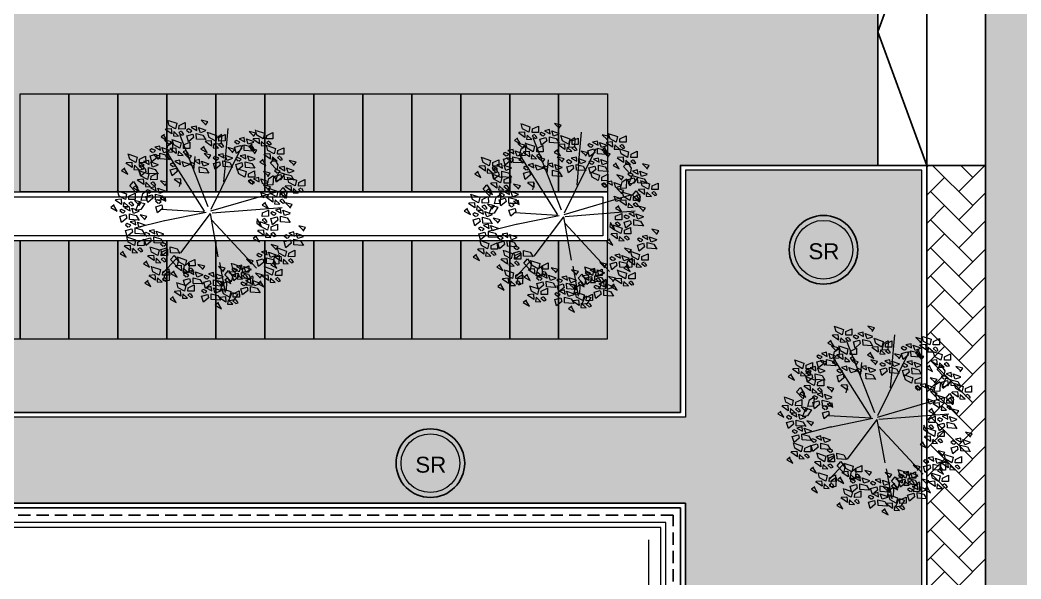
# Model space of a CAD drawing. Header units: inches. Extents: x 139 to 559, y -1 to 295.
# Drawn here: x 368.5 to 388.94, y 149.27 to 160.68 of the extents above; entities that cross this region are included whole.
import ezdxf
from ezdxf.enums import TextEntityAlignment as Align

# ---------------------------------------------------------------- set-up
doc = ezdxf.new("R2010")
doc.units = ezdxf.units.IN
doc.header["$MEASUREMENT"] = 0
doc.linetypes.add('$0$HIDDEN', pattern=[0.375, 0.25, -0.125])
for name, color, linetype, lineweight in [('ars', 11, 'Continuous', 0), ('ARSIR', 31, 'Continuous', 5), ('ARSIR BETON', 8, 'Continuous', 5), ('DINDING2', 146, 'Continuous', 5), ('lan', 7, 'Continuous', 15), ('POHON', 98, 'Continuous', 5), ('RUMPUT', 93, 'Continuous', 0), ('SANITAIR', 15, 'Continuous', 9)]:
    doc.layers.add(name, color=color, linetype=linetype, lineweight=lineweight)
doc.layers.add('as', color=1, linetype='Continuous', plot=False)
doc.layers.add('LANTAI', color=57, linetype='Continuous')
doc.styles.get("Standard").update_dxf_attribs({"font": 'arial.ttf'})
pattern_1 = [(45, (37.0798, 226.14725), (6e-17, 0.5747364), [1.2192, -0.4064]), (135, (37.36716, 226.4346), (6e-17, 0.5747364), [1.2192, -0.4064])]
pattern_2 = [(86.66969, (37.0798, 226.14725), (-0.5066041, 0.569206), [0.142875, -0.934755]), (41.66969, (37.0798, 226.14725), (-0.5066045, 0.5692064), [0.142875, -0.619125]), (131.66969, (37.0798, 226.14725), (-0.5692064, -0.5066045), [0.142875, -0.619125])]

# ---------------------------------------------------------------- blocks, each defined once
blk = doc.blocks.new('NOT. SR')
for radius in [0.7, 0.6]:
    blk.add_circle((0, 0), radius)
blk.add_text('SR', height=0.3251).set_placement((0.008, -0.193), align=Align.CENTER)
blk = doc.blocks.new('rrety')
for p, q in [((497.8335, 232.64), (497.8515, 232.6484)), ((497.8506, 232.6457), (497.8452, 232.6146)), ((497.8248, 232.6161), (497.8335, 232.64)), ((497.8452, 232.6146), (497.8248, 232.6161)), ((497.8677, 232.6134), (497.8875, 232.619)), ((497.8733, 232.5824), (497.8677, 232.6134)), ((497.8875, 232.619), (497.8874, 232.5936)), ((498.0767, 232.6219), (498.0965, 232.6275)), ((498.0822, 232.5908), (498.0767, 232.6219)), ((498.0965, 232.6275), (498.0964, 232.6021)), ((497.7802, 232.574), (497.8, 232.5795)), ((497.7857, 232.5429), (497.7802, 232.574)), ((497.8, 232.5795), (497.7999, 232.5541)), ((497.8574, 232.5587), (497.8572, 232.5786)), ((497.8592, 232.5767), (497.8853, 232.5589)), ((497.8874, 232.5936), (497.8733, 232.5795)), ((498.0146, 232.5768), (498.0343, 232.5823)), ((498.0201, 232.5457), (498.0146, 232.5768)), ((498.0343, 232.5823), (498.0342, 232.5569)), ((498.0964, 232.6021), (498.0822, 232.588)), ((497.7999, 232.5541), (497.7857, 232.54)), ((497.8755, 232.5409), (497.8574, 232.5587)), ((497.8853, 232.5589), (497.8755, 232.5409)), ((498.0342, 232.5569), (498.0201, 232.5429)), ((498.0607, 232.5474), (498.0605, 232.5674)), ((498.0788, 232.5296), (498.0607, 232.5474)), ((498.0625, 232.5654), (498.0886, 232.5477)), ((498.0886, 232.5477), (498.0788, 232.5296)), ((497.704, 232.4781), (497.7237, 232.4836)), ((497.7095, 232.447), (497.704, 232.4781)), ((497.7237, 232.4836), (497.7236, 232.4582)), ((497.7236, 232.4582), (497.7095, 232.4442)), ((498.2229, 232.3707), (498.2316, 232.3946)), ((498.2316, 232.3946), (498.2497, 232.403)), ((498.2487, 232.4004), (498.2434, 232.3693)), ((498.2179, 232.3568), (498.2376, 232.3624)), ((498.2234, 232.3257), (498.2179, 232.3568)), ((498.2434, 232.3693), (498.2229, 232.3707)), ((498.2376, 232.3624), (498.2375, 232.337)), ((498.2375, 232.337), (498.2234, 232.3229)), ((498.2611, 232.319), (498.2609, 232.3389)), ((498.2793, 232.3012), (498.2611, 232.319)), ((498.263, 232.337), (498.2891, 232.3192)), ((498.2891, 232.3192), (498.2793, 232.3012)), ((498.1134, 232.2834), (498.1133, 232.258)), ((497.7303, 232.2231), (497.7301, 232.243)), ((497.7484, 232.2053), (497.7303, 232.2231)), ((497.7321, 232.2411), (497.7582, 232.2233)), ((497.7582, 232.2233), (497.7484, 232.2053)), ((497.7859, 232.2045), (497.8056, 232.2101)), ((497.8056, 232.2101), (497.8055, 232.1847)), ((497.7542, 232.1564), (497.7629, 232.1803)), ((497.7629, 232.1803), (497.7809, 232.1887)), ((497.78, 232.1861), (497.7747, 232.1549)), ((497.7914, 232.1734), (497.7859, 232.2045)), ((497.8055, 232.1847), (497.7914, 232.1706)), ((498.1671, 232.1678), (498.1868, 232.1734)), ((498.1868, 232.1734), (498.1867, 232.148)), ((497.7747, 232.1549), (497.7542, 232.1564)), ((497.7839, 232.13), (497.7837, 232.15)), ((497.7858, 232.148), (497.8119, 232.1303)), ((498.1726, 232.1368), (498.1671, 232.1678)), ((498.1867, 232.148), (498.1726, 232.1339)), ((497.8021, 232.1122), (497.7839, 232.13)), ((497.8119, 232.1303), (497.8021, 232.1122)), ((498.0005, 232.1002), (498.0202, 232.1057)), ((498.0202, 232.1057), (498.0201, 232.0803)), ((498.006, 232.0691), (498.0005, 232.1002)), ((498.0201, 232.0803), (498.006, 232.0663))]:
    blk.add_line(p, q)
for points in [[(497.8859, 232.6614), (497.8953, 232.6733), (497.8709, 232.6805), (497.8867, 232.6641)], [(498.0497, 232.6755), (498.0591, 232.6874), (498.0347, 232.6946), (498.0505, 232.6782)], [(497.8287, 232.6371), (497.8365, 232.6436), (497.8237, 232.6504), (497.8167, 232.6465), (497.826, 232.6379)], [(497.8543, 232.6442), (497.8529, 232.6594), (497.8343, 232.6561), (497.8543, 232.6442)], [(497.8857, 232.6408), (497.8663, 232.6348), (497.8602, 232.6543), (497.8865, 232.6435)], [(497.8824, 232.651), (497.9136, 232.6558), (497.9187, 232.6359), (497.8933, 232.6366), (497.8796, 232.6511)], [(497.9248, 232.6527), (497.9394, 232.672), (497.9502, 232.652), (497.9301, 232.6412), (497.9248, 232.6527)], [(498.0047, 232.6329), (497.9855, 232.618), (497.9803, 232.6401), (498.0025, 232.6453), (498.0047, 232.6329)], [(497.9924, 232.6512), (498.0003, 232.6577), (497.9875, 232.6645), (497.9805, 232.6606), (497.9897, 232.652)], [(498.0181, 232.6583), (498.0167, 232.6735), (497.998, 232.6702), (498.0181, 232.6583)], [(498.0461, 232.6236), (498.0147, 232.627), (498.0149, 232.6475), (498.0393, 232.6403), (498.0488, 232.6228)], [(498.0495, 232.6549), (498.03, 232.6489), (498.024, 232.6684), (498.0503, 232.6576)], [(498.1513, 232.6388), (498.1607, 232.6507), (498.1364, 232.6579), (498.1521, 232.6415)], [(497.7921, 232.5963), (497.8067, 232.6156), (497.8175, 232.5956), (497.7974, 232.5848), (497.7921, 232.5963)], [(497.8409, 232.6188), (497.8218, 232.6039), (497.8165, 232.626), (497.8387, 232.6312), (497.8409, 232.6188)], [(497.8823, 232.6095), (497.8509, 232.6129), (497.8511, 232.6334), (497.8755, 232.6262), (497.885, 232.6087)], [(497.9135, 232.52), (497.8706, 232.621)], [(497.8872, 232.6198), (497.9044, 232.6306), (497.9153, 232.6134), (497.8871, 232.617)], [(497.9184, 232.6246), (497.9237, 232.6104), (497.9408, 232.6184), (497.9184, 232.6246)], [(497.9276, 232.6019), (497.9423, 232.6212), (497.953, 232.6012), (497.933, 232.5905), (497.9276, 232.6019)], [(497.9414, 232.6381), (497.9355, 232.6298), (497.9495, 232.6266), (497.9553, 232.6321), (497.9442, 232.638)], [(497.9586, 232.6087), (497.9898, 232.6135), (497.9949, 232.5936), (497.9695, 232.5943), (497.9558, 232.6088)], [(498.001, 232.6104), (498.0157, 232.6297), (498.0264, 232.6097), (498.0064, 232.5989), (498.001, 232.6104)], [(498.1063, 232.5962), (498.0872, 232.5813), (498.082, 232.6035), (498.1041, 232.6087), (498.1063, 232.5962)], [(498.0941, 232.6146), (498.1019, 232.6211), (498.0892, 232.6278), (498.0822, 232.624), (498.0914, 232.6154)], [(498.1198, 232.6217), (498.1183, 232.6368), (498.0997, 232.6335), (498.1198, 232.6217)], [(498.1477, 232.5869), (498.1164, 232.5903), (498.1165, 232.6109), (498.1409, 232.6037), (498.1505, 232.5861)], [(498.1511, 232.6183), (498.1317, 232.6123), (498.1257, 232.6317), (498.1519, 232.621)], [(497.7532, 232.5514), (497.7626, 232.5633), (497.7382, 232.5705), (497.754, 232.5541)], [(497.7497, 232.5946), (497.7809, 232.5994), (497.786, 232.5795), (497.7606, 232.5802), (497.7468, 232.5947)], [(497.7545, 232.5634), (497.7717, 232.5742), (497.7826, 232.557), (497.7544, 232.5606)], [(497.8086, 232.5817), (497.8028, 232.5734), (497.8168, 232.5702), (497.8226, 232.5757), (497.8115, 232.5816)], [(497.8344, 232.5539), (497.8491, 232.5733), (497.8598, 232.5533), (497.8398, 232.5425), (497.8344, 232.5539)], [(497.8718, 232.5655), (497.8812, 232.5774), (497.8568, 232.5846), (497.8726, 232.5682)], [(497.8852, 232.6002), (497.9164, 232.605), (497.9215, 232.5851), (497.8961, 232.5858), (497.8824, 232.6003)], [(497.8923, 232.5999), (497.8863, 232.586), (497.9117, 232.5853), (497.8922, 232.5971)], [(497.89, 232.5691), (497.9073, 232.5799), (497.9181, 232.5627), (497.8899, 232.5662)], [(497.9212, 232.5739), (497.9265, 232.5596), (497.9436, 232.5676), (497.9212, 232.5739)], [(497.9442, 232.5873), (497.9383, 232.579), (497.9523, 232.5758), (497.9581, 232.5813), (497.947, 232.5873)], [(497.9634, 232.5775), (497.9807, 232.5883), (497.9915, 232.5711), (497.9634, 232.5747)], [(497.9946, 232.5823), (497.9999, 232.5681), (498.0171, 232.5761), (497.9946, 232.5823)], [(498.0094, 232.561), (498.0172, 232.5675), (498.0045, 232.5742), (497.9974, 232.5704), (498.0067, 232.5618)], [(498.0176, 232.5958), (498.0117, 232.5875), (498.0258, 232.5843), (498.0316, 232.5898), (498.0204, 232.5957)], [(498.035, 232.5681), (498.0336, 232.5832), (498.015, 232.5799), (498.035, 232.5681)], [(498.0664, 232.5647), (498.047, 232.5587), (498.0409, 232.5781), (498.0672, 232.5674)], [(498.0666, 232.5852), (498.076, 232.5971), (498.0517, 232.6044), (498.0674, 232.5879)], [(498.0699, 232.5414), (498.1036, 232.5996)], [(498.1711, 232.5711), (498.1805, 232.583), (498.1561, 232.5903), (498.1719, 232.5738)], [(498.2614, 232.5542), (498.2709, 232.5661), (498.2465, 232.5733), (498.2622, 232.5569)], [(497.6959, 232.5271), (497.7038, 232.5337), (497.691, 232.5404), (497.684, 232.5366), (497.6932, 232.5279)], [(497.7216, 232.5343), (497.7202, 232.5494), (497.7016, 232.5461), (497.7216, 232.5343)], [(497.753, 232.5308), (497.7335, 232.5248), (497.7275, 232.5443), (497.7538, 232.5336)], [(497.7596, 232.5435), (497.7536, 232.5296), (497.779, 232.5289), (497.7595, 232.5407)], [(497.7857, 232.5682), (497.7909, 232.554), (497.8081, 232.562), (497.7857, 232.5682)], [(497.792, 232.5523), (497.8232, 232.5571), (497.8283, 232.5372), (497.8029, 232.5379), (497.7892, 232.5523)], [(497.8268, 232.5229), (497.8076, 232.508), (497.8024, 232.5301), (497.8246, 232.5353), (497.8268, 232.5229)], [(497.8145, 232.5412), (497.8224, 232.5478), (497.8096, 232.5545), (497.8026, 232.5507), (497.8118, 232.542)], [(497.8402, 232.5484), (497.8388, 232.5635), (497.8201, 232.5602), (497.8402, 232.5484)], [(497.8682, 232.5136), (497.8368, 232.517), (497.837, 232.5375), (497.8614, 232.5303), (497.8709, 232.5128)], [(497.851, 232.5394), (497.8451, 232.5311), (497.8592, 232.5279), (497.865, 232.5334), (497.8538, 232.5393)], [(497.8716, 232.5449), (497.8521, 232.5389), (497.8461, 232.5584), (497.8724, 232.5477)], [(497.8951, 232.5492), (497.8891, 232.5352), (497.9145, 232.5345), (497.8951, 232.5463)], [(497.9685, 232.5576), (497.9625, 232.5437), (497.9879, 232.543), (497.9685, 232.5548)], [(498.0216, 232.5427), (498.0025, 232.5277), (497.9973, 232.5499), (498.0194, 232.5551), (498.0216, 232.5427)], [(498.063, 232.5333), (498.0317, 232.5367), (498.0318, 232.5573), (498.0562, 232.5501), (498.0657, 232.5325)], [(498.1261, 232.5286), (498.107, 232.5136), (498.1017, 232.5358), (498.1239, 232.541), (498.1261, 232.5286)], [(498.1139, 232.5469), (498.1217, 232.5534), (498.1089, 232.5601), (498.1019, 232.5563), (498.1111, 232.5477)], [(498.1055, 232.5201), (498.1202, 232.5395), (498.1309, 232.5194), (498.1109, 232.5087), (498.1055, 232.5201)], [(498.1395, 232.554), (498.1381, 232.5691), (498.1195, 232.5658), (498.1395, 232.554)], [(498.1675, 232.5192), (498.1361, 232.5226), (498.1363, 232.5432), (498.1607, 232.536), (498.1702, 232.5184)], [(498.1709, 232.5506), (498.1515, 232.5446), (498.1454, 232.564), (498.1717, 232.5533)], [(498.2042, 232.53), (498.212, 232.5365), (498.1993, 232.5432), (498.1923, 232.5394), (498.2015, 232.5308)], [(498.2299, 232.5371), (498.2285, 232.5522), (498.2098, 232.5489), (498.2299, 232.5371)], [(498.2613, 232.5337), (498.2418, 232.5277), (498.2358, 232.5471), (498.2621, 232.5364)], [(497.7082, 232.5088), (497.6891, 232.4939), (497.6838, 232.516), (497.706, 232.5212), (497.7082, 232.5088)], [(497.7496, 232.4995), (497.7182, 232.5029), (497.7184, 232.5234), (497.7428, 232.5162), (497.7523, 232.4987)], [(497.7582, 232.4834), (497.7728, 232.5028), (497.7836, 232.4828), (497.7635, 232.472), (497.7582, 232.4834)], [(497.9754, 232.3753), (497.7793, 232.51)], [(497.8019, 232.5012), (497.7959, 232.4873), (497.8213, 232.4866), (497.8019, 232.4984)], [(497.7968, 232.5211), (497.8141, 232.5319), (497.8249, 232.5147), (497.7968, 232.5183)], [(497.828, 232.5259), (497.8333, 232.5117), (497.8505, 232.5197), (497.828, 232.5259)], [(497.9846, 232.3539), (497.9233, 232.5008)], [(497.9846, 232.3539), (498.0582, 232.5161)], [(498.0631, 232.5184), (498.0943, 232.5232), (498.0994, 232.5033), (498.074, 232.504), (498.0603, 232.5185)], [(498.1221, 232.5056), (498.1162, 232.4972), (498.1302, 232.494), (498.136, 232.4995), (498.1249, 232.5055)], [(498.128, 232.4959), (498.1592, 232.5007), (498.1644, 232.4808), (498.139, 232.4815), (498.1252, 232.4959)], [(498.1705, 232.4975), (498.1851, 232.5169), (498.1959, 232.4969), (498.1758, 232.4861), (498.1705, 232.4975)], [(498.2165, 232.5116), (498.1973, 232.4967), (498.1921, 232.5188), (498.2142, 232.5241), (498.2165, 232.5116)], [(498.2579, 232.5023), (498.2265, 232.5057), (498.2267, 232.5263), (498.251, 232.519), (498.2606, 232.5015)], [(498.2439, 232.4806), (498.2585, 232.5), (498.2693, 232.4799), (498.2492, 232.4692), (498.2439, 232.4806)], [(497.6649, 232.451), (497.6727, 232.4575), (497.66, 232.4642), (497.653, 232.4604), (497.6622, 232.4518)], [(497.6906, 232.4581), (497.6891, 232.4732), (497.6705, 232.4699), (497.6906, 232.4581)], [(497.7219, 232.4547), (497.7025, 232.4487), (497.6965, 232.4681), (497.7227, 232.4574)], [(497.7221, 232.4752), (497.7315, 232.4872), (497.7072, 232.4944), (497.7229, 232.4779)], [(497.7158, 232.4818), (497.747, 232.4866), (497.7521, 232.4667), (497.7267, 232.4674), (497.713, 232.4818)], [(497.7748, 232.4689), (497.7689, 232.4606), (497.7829, 232.4574), (497.7887, 232.4629), (497.7776, 232.4688)], [(498.1329, 232.4647), (498.1501, 232.4755), (498.1609, 232.4583), (498.1328, 232.4619)], [(498.1403, 232.4159), (498.2384, 232.4649)], [(498.1641, 232.4695), (498.1693, 232.4553), (498.1865, 232.4633), (498.1641, 232.4695)], [(498.187, 232.483), (498.1811, 232.4747), (498.1952, 232.4715), (498.201, 232.477), (498.1898, 232.4829)], [(498.2015, 232.4789), (498.2327, 232.4837), (498.2378, 232.4639), (498.2124, 232.4645), (498.1986, 232.479)], [(498.2604, 232.4661), (498.2546, 232.4578), (498.2686, 232.4546), (498.2744, 232.4601), (498.2633, 232.466)], [(497.6771, 232.4327), (497.658, 232.4177), (497.6528, 232.4399), (497.6749, 232.4451), (497.6771, 232.4327)], [(497.7185, 232.4234), (497.6872, 232.4268), (497.6873, 232.4473), (497.7117, 232.4401), (497.7213, 232.4226)], [(497.7257, 232.4307), (497.7197, 232.4168), (497.7451, 232.4161), (497.7256, 232.4279)], [(497.7206, 232.4506), (497.7378, 232.4614), (497.7487, 232.4442), (497.7205, 232.4478)], [(497.7518, 232.4554), (497.7571, 232.4412), (497.7742, 232.4492), (497.7518, 232.4554)], [(498.2114, 232.4279), (498.2054, 232.414), (498.2308, 232.4133), (498.2113, 232.4251)], [(498.2063, 232.4478), (498.2235, 232.4586), (498.2343, 232.4414), (498.2062, 232.445)], [(498.2325, 232.4338), (498.2637, 232.4386), (498.2688, 232.4187), (498.2434, 232.4194), (498.2297, 232.4339)], [(498.2375, 232.4526), (498.2427, 232.4383), (498.2599, 232.4463), (498.2375, 232.4526)], [(498.2749, 232.4355), (498.2896, 232.4549), (498.3003, 232.4348), (498.2803, 232.4241), (498.2749, 232.4355)], [(497.6339, 232.3943), (497.6651, 232.3991), (497.6702, 232.3793), (497.6448, 232.3799), (497.6311, 232.3944)], [(497.6763, 232.396), (497.691, 232.4154), (497.7017, 232.3953), (497.6817, 232.3846), (497.6763, 232.396)], [(497.7724, 232.3791), (497.771, 232.3943), (497.7524, 232.391), (497.7724, 232.3791)], [(497.804, 232.3963), (497.8134, 232.4082), (497.7891, 232.4154), (497.8048, 232.399)], [(497.9999, 232.3539), (498.144, 232.4182)], [(498.1563, 232.3735), (498.171, 232.3928), (498.1817, 232.3728), (498.1617, 232.362), (498.1563, 232.3735)], [(498.2373, 232.4027), (498.2546, 232.4135), (498.2654, 232.3963), (498.2373, 232.3998)], [(498.2685, 232.4075), (498.2738, 232.3932), (498.291, 232.4012), (498.2685, 232.4075)], [(498.2976, 232.382), (498.2962, 232.3971), (498.2776, 232.3938), (498.2976, 232.382)], [(498.2915, 232.4209), (498.2856, 232.4126), (498.2997, 232.4094), (498.3055, 232.4149), (498.2943, 232.4209)], [(498.329, 232.3786), (498.3096, 232.3725), (498.3036, 232.392), (498.3298, 232.3813)], [(498.3292, 232.3991), (498.3386, 232.411), (498.3143, 232.4182), (498.33, 232.4018)], [(497.6387, 232.3632), (497.6559, 232.374), (497.6668, 232.3568), (497.6386, 232.3604)], [(497.6699, 232.368), (497.6752, 232.3537), (497.6923, 232.3617), (497.6699, 232.368)], [(497.6929, 232.3815), (497.687, 232.3732), (497.701, 232.37), (497.7068, 232.3754), (497.6957, 232.3814)], [(497.759, 232.3537), (497.7399, 232.3388), (497.7347, 232.3609), (497.7568, 232.3661), (497.759, 232.3537)], [(497.7468, 232.372), (497.7546, 232.3785), (497.7419, 232.3853), (497.7348, 232.3814), (497.7441, 232.3728)], [(497.8004, 232.3444), (497.769, 232.3478), (497.7692, 232.3683), (497.7936, 232.3611), (497.8031, 232.3436)], [(497.8038, 232.3757), (497.7844, 232.3697), (497.7783, 232.3892), (497.8046, 232.3784)], [(497.8148, 232.3368), (497.8134, 232.352), (497.7949, 232.3598), (497.8148, 232.3368)], [(498.0061, 232.3539), (498.1593, 232.3784)], [(498.1729, 232.3589), (498.167, 232.3506), (498.1811, 232.3474), (498.1869, 232.3529), (498.1757, 232.3588)], [(498.1987, 232.3453), (498.2133, 232.3646), (498.2241, 232.3446), (498.204, 232.3338), (498.1987, 232.3453)], [(498.2424, 232.3828), (498.2364, 232.3688), (498.2618, 232.3681), (498.2424, 232.38)], [(498.2842, 232.3565), (498.2651, 232.3416), (498.2599, 232.3637), (498.282, 232.3689), (498.2842, 232.3565)], [(498.272, 232.3749), (498.2798, 232.3814), (498.2671, 232.3881), (498.26, 232.3843), (498.2693, 232.3757)], [(498.3256, 232.3472), (498.2943, 232.3506), (498.2944, 232.3711), (498.3188, 232.3639), (498.3283, 232.3464)], [(497.6438, 232.3433), (497.6378, 232.3293), (497.6632, 232.3287), (497.6437, 232.3405)], [(497.6988, 232.3238), (497.73, 232.3286), (497.7352, 232.3088), (497.7098, 232.3094), (497.696, 232.3239)], [(497.9785, 232.3508), (497.7363, 232.2773)], [(497.7413, 232.3255), (497.7559, 232.3449), (497.7667, 232.3248), (497.7466, 232.3141), (497.7413, 232.3255)], [(497.9846, 232.3447), (497.7609, 232.2222)], [(497.8014, 232.3114), (497.7822, 232.2965), (497.777, 232.3186), (497.7992, 232.3238), (497.8014, 232.3114)], [(497.7891, 232.3297), (497.7969, 232.3362), (497.7842, 232.3429), (497.7772, 232.3391), (497.7864, 232.3305)], [(497.9846, 232.3386), (497.9233, 232.0875)], [(497.9969, 232.3324), (498.1532, 232.0998)], [(498.0061, 232.3508), (498.1838, 232.1733)], [(498.1499, 232.3454), (498.1552, 232.3312), (498.1724, 232.3392), (498.1499, 232.3454)], [(498.1563, 232.3436), (498.1875, 232.3484), (498.1926, 232.3285), (498.1672, 232.3292), (498.1535, 232.3437)], [(498.1611, 232.3124), (498.1783, 232.3232), (498.1892, 232.306), (498.161, 232.3096)], [(498.2153, 232.3307), (498.2094, 232.3224), (498.2234, 232.3192), (498.2292, 232.3247), (498.2181, 232.3306)], [(498.2671, 232.3117), (498.2765, 232.3236), (498.2521, 232.3308), (498.2679, 232.3144)], [(497.7037, 232.2927), (497.7209, 232.3035), (497.7317, 232.2863), (497.7036, 232.2899)], [(497.7349, 232.2975), (497.7401, 232.2832), (497.7573, 232.2912), (497.7349, 232.2975)], [(497.7578, 232.311), (497.7519, 232.3027), (497.766, 232.2995), (497.7718, 232.3049), (497.7606, 232.3109)], [(497.7984, 232.2722), (497.8078, 232.2841), (497.7834, 232.2913), (497.7992, 232.2749)], [(498.1662, 232.2925), (498.1602, 232.2786), (498.1856, 232.2779), (498.1661, 232.2897)], [(498.1923, 232.3172), (498.1976, 232.303), (498.2147, 232.311), (498.1923, 232.3172)], [(498.2099, 232.2874), (498.2177, 232.2939), (498.2049, 232.3006), (498.1979, 232.2968), (498.2072, 232.2882)], [(498.2355, 232.2945), (498.2341, 232.3097), (498.2155, 232.3064), (498.2355, 232.2945)], [(498.2635, 232.2598), (498.2321, 232.2632), (498.2323, 232.2837), (498.2567, 232.2765), (498.2662, 232.259)], [(498.2669, 232.2911), (498.2475, 232.2851), (498.2414, 232.3046), (498.2677, 232.2938)], [(497.7088, 232.2728), (497.7027, 232.2588), (497.7281, 232.2582), (497.7087, 232.27)], [(497.7411, 232.2479), (497.7489, 232.2545), (497.7362, 232.2612), (497.7292, 232.2574), (497.7384, 232.2487)], [(497.7668, 232.2551), (497.7654, 232.2702), (497.7467, 232.2669), (497.7668, 232.2551)], [(497.7982, 232.2516), (497.7787, 232.2456), (497.7727, 232.2651), (497.799, 232.2544)], [(497.794, 232.2476), (497.8112, 232.2584), (497.8221, 232.2412), (497.7939, 232.2447)], [(498.137, 232.2601), (498.1176, 232.2541), (498.1115, 232.2735), (498.1378, 232.2628)], [(498.1338, 232.2324), (498.1484, 232.2518), (498.1592, 232.2318), (498.1391, 232.221), (498.1338, 232.2324)], [(498.2221, 232.2691), (498.203, 232.2542), (498.1977, 232.2763), (498.2199, 232.2815), (498.2221, 232.2691)], [(498.2015, 232.2562), (498.2327, 232.261), (498.2378, 232.2411), (498.2124, 232.2418), (498.1986, 232.2562)], [(498.2439, 232.2578), (498.2585, 232.2772), (498.2693, 232.2571), (498.2492, 232.2464), (498.2439, 232.2578)], [(498.2635, 232.2367), (498.2713, 232.2432), (498.2586, 232.2499), (498.2516, 232.2461), (498.2608, 232.2375)], [(498.2892, 232.2438), (498.2878, 232.2589), (498.2691, 232.2556), (498.2892, 232.2438)], [(498.3206, 232.2404), (498.3011, 232.2344), (498.2951, 232.2538), (498.3214, 232.2431)], [(498.3207, 232.2609), (498.3302, 232.2728), (498.3058, 232.28), (498.3215, 232.2636)], [(497.7103, 232.2015), (497.7089, 232.2166), (497.6903, 232.2133), (497.7103, 232.2015)], [(497.7417, 232.1981), (497.7223, 232.1921), (497.7162, 232.2115), (497.7425, 232.2008)], [(497.7419, 232.2186), (497.7513, 232.2305), (497.7269, 232.2377), (497.7427, 232.2213)], [(497.7534, 232.2296), (497.7342, 232.2147), (497.729, 232.2368), (497.7512, 232.242), (497.7534, 232.2296)], [(497.7948, 232.2203), (497.7634, 232.2237), (497.7636, 232.2442), (497.788, 232.237), (497.7975, 232.2195)], [(497.7991, 232.2277), (497.7931, 232.2137), (497.8185, 232.213), (497.799, 232.2248)], [(497.8053, 232.1996), (497.8225, 232.2104), (497.8334, 232.1932), (497.8052, 232.1968)], [(497.8595, 232.2179), (497.8536, 232.2096), (497.8676, 232.2064), (497.8734, 232.2119), (497.8623, 232.2178)], [(497.8682, 232.2028), (497.876, 232.2093), (497.8633, 232.216), (497.8563, 232.2122), (497.8655, 232.2036)], [(497.9718, 232.1588), (497.9626, 232.2322)], [(498.0236, 232.2138), (498.0548, 232.2186), (498.0599, 232.1988), (498.0345, 232.1994), (498.0207, 232.2139)], [(498.076, 232.2139), (498.0821, 232.1649)], [(498.0961, 232.1996), (498.1134, 232.2104), (498.1242, 232.1932), (498.0961, 232.1968)], [(498.1503, 232.2179), (498.1444, 232.2096), (498.1585, 232.2064), (498.1643, 232.2119), (498.1531, 232.2178)], [(498.2063, 232.225), (498.2235, 232.2358), (498.2343, 232.2186), (498.2062, 232.2222)], [(498.2156, 232.1986), (498.2303, 232.218), (498.241, 232.1979), (498.221, 232.1872), (498.2156, 232.1986)], [(498.2375, 232.2298), (498.2427, 232.2155), (498.2599, 232.2235), (498.2375, 232.2298)], [(498.2758, 232.2183), (498.2566, 232.2034), (498.2514, 232.2255), (498.2735, 232.2308), (498.2758, 232.2183)], [(498.2604, 232.2433), (498.2546, 232.235), (498.2686, 232.2318), (498.2744, 232.2373), (498.2633, 232.2432)], [(498.3172, 232.209), (498.2858, 232.2124), (498.286, 232.233), (498.3103, 232.2257), (498.3199, 232.2082)], [(497.6969, 232.176), (497.6778, 232.1611), (497.6725, 232.1832), (497.6947, 232.1884), (497.6969, 232.176)], [(497.6847, 232.1944), (497.6925, 232.2009), (497.6797, 232.2076), (497.6727, 232.2038), (497.6819, 232.1952)], [(497.7383, 232.1667), (497.7069, 232.1701), (497.7071, 232.1907), (497.7315, 232.1834), (497.741, 232.1659)], [(497.7186, 232.1715), (497.7498, 232.1763), (497.7549, 232.1565), (497.7295, 232.1571), (497.7158, 232.1716)], [(497.761, 232.1732), (497.7757, 232.1926), (497.7864, 232.1725), (497.7664, 232.1618), (497.761, 232.1732)], [(497.8104, 232.1797), (497.8044, 232.1658), (497.8298, 232.1651), (497.8103, 232.1769)], [(497.8365, 232.2044), (497.8418, 232.1902), (497.8589, 232.1982), (497.8365, 232.2044)], [(497.8804, 232.1845), (497.8613, 232.1696), (497.8561, 232.1917), (497.8782, 232.1969), (497.8804, 232.1845)], [(497.9219, 232.1752), (497.8905, 232.1786), (497.8907, 232.1991), (497.915, 232.1919), (497.9246, 232.1744)], [(497.9079, 232.1619), (497.9225, 232.1813), (497.9333, 232.1613), (497.9132, 232.1505), (497.9079, 232.1619)], [(497.9445, 232.1744), (497.9757, 232.1792), (497.9808, 232.1593), (497.9554, 232.16), (497.9417, 232.1744)], [(497.9869, 232.176), (498.0016, 232.1954), (498.0123, 232.1754), (497.9923, 232.1646), (497.9869, 232.176)], [(498.0284, 232.1827), (498.0456, 232.1935), (498.0564, 232.1763), (498.0283, 232.1799)], [(498.0596, 232.1875), (498.0648, 232.1732), (498.082, 232.1812), (498.0596, 232.1875)], [(498.0825, 232.201), (498.0767, 232.1927), (498.0907, 232.1895), (498.0965, 232.195), (498.0854, 232.2009)], [(498.1013, 232.1797), (498.0952, 232.1658), (498.1206, 232.1651), (498.1012, 232.1769)], [(498.1452, 232.1592), (498.1437, 232.1743), (498.1251, 232.171), (498.1452, 232.1592)], [(498.1273, 232.2044), (498.1326, 232.1902), (498.1498, 232.1982), (498.1273, 232.2044)], [(498.1767, 232.1763), (498.1862, 232.1882), (498.1618, 232.1954), (498.1775, 232.179)], [(498.1732, 232.1969), (498.2044, 232.2017), (498.2095, 232.1818), (498.1841, 232.1825), (498.1704, 232.197)], [(498.178, 232.1658), (498.1953, 232.1766), (498.2061, 232.1594), (498.178, 232.1629)], [(498.2114, 232.2051), (498.2054, 232.1912), (498.2308, 232.1905), (498.2113, 232.2023)], [(498.2322, 232.1841), (498.2263, 232.1757), (498.2404, 232.1725), (498.2462, 232.178), (498.235, 232.184)], [(497.7234, 232.1404), (497.7407, 232.1512), (497.7515, 232.134), (497.7233, 232.1376)], [(497.7546, 232.1452), (497.7599, 232.1309), (497.777, 232.1389), (497.7546, 232.1452)], [(497.7776, 232.1587), (497.7717, 232.1504), (497.7857, 232.1472), (497.7915, 232.1527), (497.7804, 232.1586)], [(497.8407, 232.1227), (497.8501, 232.1346), (497.8258, 232.1418), (497.8415, 232.1254)], [(497.8654, 232.1603), (497.8966, 232.1651), (497.9018, 232.1452), (497.8764, 232.1459), (497.8626, 232.1603)], [(497.8702, 232.1291), (497.8875, 232.1399), (497.8983, 232.1227), (497.8702, 232.1263)], [(497.9244, 232.1474), (497.9185, 232.1391), (497.9326, 232.1359), (497.9384, 232.1414), (497.9272, 232.1473)], [(497.9493, 232.1432), (497.9666, 232.154), (497.9774, 232.1368), (497.9492, 232.1404)], [(497.9723, 232.161), (497.9877, 232.0416)], [(497.9805, 232.148), (497.9858, 232.1338), (498.0029, 232.1418), (497.9805, 232.148)], [(498.0035, 232.1615), (497.9976, 232.1532), (498.0116, 232.15), (498.0174, 232.1555), (498.0063, 232.1614)], [(498.0335, 232.1628), (498.0275, 232.1489), (498.0529, 232.1482), (498.0334, 232.16)], [(498.0581, 232.1227), (498.0676, 232.1346), (498.0432, 232.1418), (498.0589, 232.1254)], [(498.1317, 232.1337), (498.1126, 232.1188), (498.1074, 232.1409), (498.1295, 232.1461), (498.1317, 232.1337)], [(498.1195, 232.1521), (498.1273, 232.1586), (498.1146, 232.1653), (498.1076, 232.1615), (498.1168, 232.1529)], [(498.1732, 232.1244), (498.1418, 232.1278), (498.142, 232.1484), (498.1663, 232.1411), (498.1759, 232.1236)], [(498.1765, 232.1558), (498.1571, 232.1498), (498.1511, 232.1692), (498.1773, 232.1585)], [(498.1831, 232.1459), (498.1771, 232.1319), (498.2025, 232.1312), (498.1831, 232.1431)], [(498.2092, 232.1706), (498.2145, 232.1563), (498.2317, 232.1643), (498.2092, 232.1706)], [(497.7285, 232.1205), (497.7225, 232.1066), (497.7479, 232.1059), (497.7285, 232.1177)], [(497.7835, 232.0985), (497.7913, 232.105), (497.7786, 232.1117), (497.7715, 232.1079), (497.7808, 232.0993)], [(497.8091, 232.1056), (497.8077, 232.1207), (497.7891, 232.1174), (497.8091, 232.1056)], [(497.8405, 232.1022), (497.8211, 232.0962), (497.8151, 232.1156), (497.8413, 232.1049)], [(497.8754, 232.1092), (497.8693, 232.0953), (497.8947, 232.0946), (497.8753, 232.1064)], [(497.8824, 232.101), (497.9136, 232.1058), (497.9187, 232.086), (497.8933, 232.0866), (497.8796, 232.1011)], [(497.9015, 232.1339), (497.9067, 232.1197), (497.9239, 232.1277), (497.9015, 232.1339)], [(497.9248, 232.1027), (497.9394, 232.1221), (497.9502, 232.102), (497.9301, 232.0913), (497.9248, 232.1027)], [(497.9544, 232.1233), (497.9484, 232.1094), (497.9738, 232.1087), (497.9543, 232.1205)], [(498.0009, 232.0985), (498.0087, 232.105), (497.996, 232.1117), (497.989, 232.1079), (497.9982, 232.0993)], [(498.0266, 232.1056), (498.0252, 232.1207), (498.0065, 232.1174), (498.0266, 232.1056)], [(498.058, 232.1022), (498.0385, 232.0962), (498.0325, 232.1156), (498.0588, 232.1049)], [(498.0603, 232.0982), (498.0915, 232.103), (498.0966, 232.0831), (498.0712, 232.0838), (498.0575, 232.0983)], [(498.1027, 232.0999), (498.1173, 232.1193), (498.1281, 232.0992), (498.108, 232.0885), (498.1027, 232.0999)], [(498.1762, 232.0943), (498.1748, 232.1094), (498.1562, 232.1061), (498.1762, 232.0943)], [(498.2076, 232.0909), (498.1882, 232.0849), (498.1821, 232.1043), (498.2084, 232.0936)], [(498.2078, 232.1114), (498.2172, 232.1233), (498.1928, 232.1306), (498.2086, 232.1141)], [(497.7957, 232.0801), (497.7766, 232.0652), (497.7714, 232.0874), (497.7935, 232.0926), (497.7957, 232.0801)], [(497.8371, 232.0708), (497.8058, 232.0742), (497.8059, 232.0948), (497.8303, 232.0876), (497.8398, 232.07)], [(497.8343, 232.0533), (497.8421, 232.0599), (497.8294, 232.0666), (497.8224, 232.0628), (497.8316, 232.0542)], [(497.86, 232.0605), (497.8586, 232.0756), (497.8399, 232.0723), (497.86, 232.0605)], [(497.8914, 232.0571), (497.8719, 232.051), (497.8659, 232.0705), (497.8922, 232.0598)], [(497.8915, 232.0776), (497.901, 232.0895), (497.8766, 232.0967), (497.8923, 232.0803)], [(497.8872, 232.0699), (497.9044, 232.0807), (497.9153, 232.0635), (497.8871, 232.0671)], [(497.9184, 232.0747), (497.9237, 232.0604), (497.9408, 232.0684), (497.9184, 232.0747)], [(497.9414, 232.0882), (497.9355, 232.0799), (497.9495, 232.0767), (497.9553, 232.0821), (497.9442, 232.0881)], [(498.0132, 232.0801), (497.994, 232.0652), (497.9888, 232.0874), (498.0109, 232.0926), (498.0132, 232.0801)], [(498.0546, 232.0708), (498.0232, 232.0742), (498.0234, 232.0948), (498.0477, 232.0876), (498.0573, 232.07)], [(498.0651, 232.0671), (498.0823, 232.0779), (498.0932, 232.0607), (498.065, 232.0642)], [(498.0963, 232.0719), (498.1015, 232.0576), (498.1187, 232.0656), (498.0963, 232.0719)], [(498.1192, 232.0853), (498.1134, 232.077), (498.1274, 232.0738), (498.1332, 232.0793), (498.1221, 232.0853)], [(498.1628, 232.0689), (498.1437, 232.0539), (498.1384, 232.0761), (498.1606, 232.0813), (498.1628, 232.0689)], [(498.1506, 232.0872), (498.1584, 232.0937), (498.1456, 232.1004), (498.1386, 232.0966), (498.1479, 232.088)], [(498.2042, 232.0595), (498.1728, 232.063), (498.173, 232.0835), (498.1974, 232.0763), (498.2069, 232.0587)], [(497.8466, 232.035), (497.8274, 232.0201), (497.8222, 232.0422), (497.8443, 232.0474), (497.8466, 232.035)], [(497.888, 232.0257), (497.8566, 232.0291), (497.8568, 232.0496), (497.8811, 232.0424), (497.8907, 232.0249)], [(497.8923, 232.05), (497.8863, 232.036), (497.9117, 232.0354), (497.8922, 232.0472)], [(498.0702, 232.0472), (498.0642, 232.0332), (498.0896, 232.0325), (498.0701, 232.0444)]]:
    blk.add_lwpolyline(points)

msp = doc.modelspace()

# ---------------------------------------------------------------- hatches: boundary and pattern name
at = {"layer": 'ARSIR'}
h = msp.add_hatch(dxfattribs=at)
h.set_pattern_fill('AR-HBONE', color=256, scale=0.1, style=0)
h.set_pattern_definition([(48.3303, (269.9467, 118.0756), (-0.0328619, 0.5647301), [1.2, -0.4]), (138.3303, (270.2126, 118.37438), (-0.0328619, 0.5647301), [1.2, -0.4])])
edge = h.paths.add_edge_path()
edge.add_line((395.42, 171.6524), (394.22, 171.6524))
edge.add_line((394.22, 171.6524), (394.22, 133.2715))
edge.add_arc((380.22, 133.2715), 14, 270, 360, ccw=False)
edge.add_line((380.22, 119.2715), (283.2125, 119.2715))
edge.add_line((283.2125, 119.2715), (283.2125, 118.0715))
edge.add_line((283.2125, 118.0715), (380.22, 118.0715))
edge.add_arc((380.22, 133.2715), 15.2, 270, 360)
edge.add_line((395.42, 133.2715), (395.42, 171.6524))
h = msp.add_hatch(dxfattribs=at)
h.set_pattern_fill('HEX', color=256, scale=0.05, style=0)
h.set_pattern_definition([(0, (269.01228, 133.18518), (0, 0.274963), [0.15875, -0.3175]), (120, (269.01228, 133.18518), (-0.23812494, -0.1374815), [0.15875, -0.3175]), (60, (269.17103, 133.18518), (-0.23812494, 0.1374815), [0.15875, -0.3175])])
h.paths.add_polyline_path([(363.4998, 156.1715), (363.4998, 157.1715), (380.4998, 157.1715), (380.4998, 156.1715)], flags=16)
h.paths.add_polyline_path([(378.9998, 163.1715), (344.5373, 163.1715), (344.5373, 152.6715), (381.9873, 152.6715), (381.9873, 157.7117), (386.02, 157.7117), (386.02, 163.1715)])
h.paths.add_polyline_path([(345.9998, 156.1715), (345.9998, 157.1715), (361.9998, 157.1715), (361.9998, 156.1715)])
h = msp.add_hatch(dxfattribs=at)
h.set_pattern_fill('AR-HBONE', color=256, scale=0.004, style=0)
h.set_pattern_definition(pattern_1)
edge = h.paths.add_edge_path()
edge.add_line((370.1822, 125.2715), (370.1822, 126.4715))
edge.add_line((370.1822, 126.4715), (380.22, 126.4715))
edge.add_arc((380.22, 133.2715), 6.8, 270, 360)
edge.add_line((387.02, 133.2715), (387.02, 157.7117))
edge.add_line((387.02, 157.7117), (388.22, 157.7117))
edge.add_line((388.22, 157.7117), (388.22, 133.2715))
edge.add_arc((380.22, 133.2715), 8, 270, 360, ccw=False)
edge.add_line((380.22, 125.2715), (370.1822, 125.2715))
at = {"layer": 'ARSIR BETON'}
h = msp.add_hatch(dxfattribs=at)
h.set_pattern_fill('AR-HBONE', color=256, scale=0.004, style=0)
h.set_pattern_definition(pattern_1)
edge = h.paths.add_edge_path()
edge.add_arc((191.2828, 190.0679), 14, 90, 180)
edge.add_line((177.2828, 190.0679), (177.2828, 133.2715))
edge.add_arc((191.2827, 133.2715), 14, 179.99992, 263.11919)
edge.add_line((189.6055, 119.3724), (189.6055, 112.3227))
edge.add_line((189.6055, 112.3227), (189.7055, 112.3227))
edge.add_line((189.7055, 112.3227), (189.7055, 112.2227))
edge.add_line((189.7055, 112.2227), (201.7055, 112.2227))
edge.add_line((201.7055, 112.2227), (201.7055, 119.2715))
edge.add_line((201.7055, 119.2715), (380.22, 119.2715))
edge.add_arc((380.22, 133.2715), 14, 270, 360)
edge.add_line((394.22, 133.2715), (394.22, 186.8365))
edge.add_arc((380.07, 186.8365), 14.15, 0.00002, 89.99998)
edge.add_line((380.07, 200.9865), (288.3873, 200.9865))
edge.add_arc((288.3873, 203.9865), 3, 180, 270, ccw=False)
edge.add_line((285.3873, 203.9865), (285.3986, 204.9823))
edge.add_line((285.3986, 204.9823), (271.3873, 205.1475))
edge.add_line((271.3873, 205.1475), (271.3873, 204.9086))
edge.add_arc((270.5466, 204.9086), 0.8408, 270, 359.99999, ccw=False)
edge.add_line((270.5466, 204.0679), (191.2828, 204.0679))
edge = h.paths.add_edge_path()
edge.add_line((191.2672, 197.9562), (265.7566, 197.9585))
edge.add_arc((265.7568, 189.203), 8.7555, 41.343, 90.00169, ccw=False)
edge.add_line((272.3302, 194.9865), (332.5823, 194.9865))
edge.add_line((332.5823, 194.9865), (332.5823, 191.8715))
edge.add_line((332.5823, 191.8715), (340.1822, 191.8715))
edge.add_line((340.1822, 191.8715), (340.1822, 194.9865))
edge.add_line((340.1822, 194.9865), (380.07, 194.9865))
edge.add_arc((380.07, 186.8365), 8.15, 0, 90, ccw=False)
edge.add_line((388.22, 186.8365), (388.22, 163.1715))
edge.add_line((388.22, 163.1715), (388.22, 157.7117))
edge.add_line((388.22, 157.7117), (388.22, 133.2715))
edge.add_arc((380.22, 133.2715), 8, -90, 0, ccw=False)
edge.add_line((380.22, 125.2715), (191.2828, 125.2715))
edge.add_arc((191.185, 133.1732), 7.9023, 180.12317, 270.70845, ccw=False)
edge.add_line((183.2828, 133.1562), (183.2675, 189.9541))
edge.add_arc((191.2675, 189.9563), 8, 90.00169, 180.01541, ccw=False)
at = {"layer": 'RUMPUT'}
h = msp.add_hatch(dxfattribs=at)
h.set_pattern_fill('GRASS', color=256, scale=0.03, angle=356.66969, style=0)
h.set_pattern_definition(pattern_2)
edge = h.paths.add_edge_path()
edge.add_line((394.22, 171.6524), (402.698, 171.6524))
edge.add_line((402.698, 171.6524), (406.8633, 171.9326))
edge.add_line((406.8633, 171.9326), (407.1349, 173.6574))
edge.add_line((407.1349, 173.6574), (416.4205, 172.1948))
edge.add_line((416.4205, 172.1948), (417.0895, 176.4425))
edge.add_line((417.0895, 176.4425), (434.0908, 173.7645))
edge.add_line((434.0908, 173.7645), (442.2259, 174.3118))
edge.add_line((442.2259, 174.3118), (445.141, 192.7643))
edge.add_line((445.141, 192.7643), (418.5729, 196.9616))
edge.add_line((418.5729, 196.9616), (402.3997, 199.5091))
edge.add_line((402.3997, 199.5091), (401.9329, 196.5456))
edge.add_line((401.9329, 196.5456), (390.18, 198.3869))
edge.add_arc((380.07, 186.8365), 15.35, 48.80437, 90)
edge.add_line((380.07, 202.1865), (288.3873, 202.1865))
edge.add_arc((288.3873, 203.9865), 1.8, 180, 270, ccw=False)
edge.add_line((286.5873, 203.9865), (286.5873, 204.7646))
edge.add_line((286.5873, 204.7646), (489.7232, 202.4653))
edge.add_line((489.7232, 202.4653), (489.009, 190.7748))
edge.add_line((489.009, 190.7748), (447.5074, 192.7549))
edge.add_line((447.5074, 192.7549), (448.3956, 174.0667))
edge.add_line((448.3956, 174.0667), (421.3302, 172.0652))
edge.add_line((421.3302, 172.0652), (401.0645, 170.836))
edge.add_line((401.0645, 170.836), (400.9341, 157.9843))
edge.add_line((400.9341, 157.9843), (400.8036, 145.1327))
edge.add_line((400.8036, 145.1327), (400.9017, 135.2859))
edge.add_line((400.9017, 135.2859), (401.5003, 132.6794))
edge.add_line((401.5003, 132.6794), (401.2595, 116.478))
edge.add_line((401.2595, 116.478), (378.6535, 115.7086))
edge.add_line((378.6535, 115.7086), (368.9216, 115.7377))
edge.add_line((368.9216, 115.7377), (346.0892, 112.9076))
edge.add_line((346.0892, 112.9076), (341.1309, 112.1001))
edge.add_line((341.1309, 112.1001), (333.7244, 111.8362))
edge.add_line((333.7244, 111.8362), (331.0738, 112.2718))
edge.add_line((331.0738, 112.2718), (324.3803, 115.2754))
edge.add_line((324.3803, 115.2754), (321.6092, 115.9684))
edge.add_line((321.6092, 115.9684), (289.1333, 113.6571))
edge.add_line((289.1333, 113.6571), (289.1333, 118.0715))
edge.add_line((289.1333, 118.0715), (380.22, 118.0715))
edge.add_arc((380.22, 133.2715), 15.2, 270, 360)
edge.add_line((395.42, 133.2715), (395.42, 171.6524))
h = msp.add_hatch(dxfattribs=at)
h.set_pattern_fill('GRASS', color=256, scale=0.03, angle=356.66969, style=0)
h.set_pattern_definition(pattern_2)
edge = h.paths.add_edge_path()
edge.add_line((344.5373, 163.1715), (345.8998, 163.1715))
edge.add_line((345.8998, 163.1715), (345.8998, 163.2715))
edge.add_line((345.8998, 163.2715), (386.92, 163.2715))
edge.add_line((386.92, 163.2715), (386.92, 186.8365))
edge.add_arc((380.07, 186.8365), 6.85, 0, 90)
edge.add_line((380.07, 193.6865), (340.2822, 193.6865))
edge.add_line((340.2822, 193.6865), (340.2822, 191.8715))
edge.add_line((340.2822, 191.8715), (379.3378, 191.8715))
edge.add_arc((379.3373, 189.1215), 2.75, 0.00019, 89.98953, ccw=False)
edge.add_line((382.0873, 189.1215), (382.0873, 172.5215))
edge.add_line((382.0873, 172.5215), (344.5373, 172.5215))
edge.add_line((344.5373, 172.5215), (344.5373, 163.1715))
edge = h.paths.add_edge_path()
edge.add_line((345.8998, 152.6715), (344.5373, 152.6715))
edge.add_line((344.5373, 152.6715), (344.5373, 150.8215))
edge.add_line((344.5373, 150.8215), (382.0873, 150.8215))
edge.add_line((382.0873, 150.8215), (382.0873, 134.2215))
edge.add_arc((379.3373, 134.2215), 2.75, 270, 360, ccw=False)
edge.add_line((379.3373, 131.4715), (340.2822, 131.4715))
edge.add_line((340.2822, 131.4715), (340.2822, 130.3715))
edge.add_line((340.2822, 130.3715), (370.2822, 130.3715))
edge.add_line((370.2822, 130.3715), (370.2822, 126.5715))
edge.add_line((370.2822, 126.5715), (380.22, 126.5715))
edge.add_arc((380.22, 133.2715), 6.7, 270, 360)
edge.add_line((386.92, 133.2715), (386.92, 157.6117))
edge.add_line((386.92, 157.6117), (382.0873, 157.6117))
edge.add_line((382.0873, 157.6117), (382.0873, 152.5715))
edge.add_line((382.0873, 152.5715), (345.8998, 152.5715))
edge.add_line((345.8998, 152.5715), (345.8998, 152.6715))

# ---------------------------------------------------------------- linework, layer by layer
for centre in [(384.908, 155.9903), (376.8809, 151.6344)]:
    msp.add_circle(centre, 0.7)
at = {"layer": 'ars'}
for points in [[(363.4998, 156.1715), (363.4998, 157.1715), (380.4998, 157.1715), (380.4998, 156.1715)], [(363.5998, 156.2715), (363.5998, 157.0715), (380.3998, 157.0715), (380.3998, 156.2715)]]:
    msp.add_lwpolyline(points, close=True, dxfattribs=at)
at = {"layer": 'ARSIR'}
for points in [[(369.4998, 159.1715), (369.4998, 157.1715), (368.4998, 157.1715), (368.4998, 159.1715)], [(370.4998, 159.1715), (370.4998, 157.1715), (369.4998, 157.1715), (369.4998, 159.1715)], [(371.4998, 159.1715), (371.4998, 157.1715), (370.4998, 157.1715), (370.4998, 159.1715)], [(372.4998, 159.1715), (372.4998, 157.1715), (371.4998, 157.1715), (371.4998, 159.1715)], [(373.4998, 159.1715), (373.4998, 157.1715), (372.4998, 157.1715), (372.4998, 159.1715)], [(374.4998, 159.1715), (374.4998, 157.1715), (373.4998, 157.1715), (373.4998, 159.1715)], [(375.4998, 159.1715), (375.4998, 157.1715), (374.4998, 157.1715), (374.4998, 159.1715)], [(376.4998, 159.1715), (376.4998, 157.1715), (375.4998, 157.1715), (375.4998, 159.1715)], [(377.4998, 159.1715), (377.4998, 157.1715), (376.4998, 157.1715), (376.4998, 159.1715)], [(378.4998, 159.1715), (378.4998, 157.1715), (377.4998, 157.1715), (377.4998, 159.1715)], [(379.4998, 159.1715), (379.4998, 157.1715), (378.4998, 157.1715), (378.4998, 159.1715)], [(380.4998, 159.1715), (380.4998, 157.1715), (379.4998, 157.1715), (379.4998, 159.1715)], [(368.4998, 154.1715), (368.4998, 156.1715), (367.4998, 156.1715), (367.4998, 154.1715)], [(369.4998, 154.1715), (369.4998, 156.1715), (368.4998, 156.1715), (368.4998, 154.1715)], [(370.4998, 154.1715), (370.4998, 156.1715), (369.4998, 156.1715), (369.4998, 154.1715)], [(371.4998, 154.1715), (371.4998, 156.1715), (370.4998, 156.1715), (370.4998, 154.1715)], [(372.4998, 154.1715), (372.4998, 156.1715), (371.4998, 156.1715), (371.4998, 154.1715)], [(373.4998, 154.1715), (373.4998, 156.1715), (372.4998, 156.1715), (372.4998, 154.1715)], [(374.4998, 154.1715), (374.4998, 156.1715), (373.4998, 156.1715), (373.4998, 154.1715)], [(375.4998, 154.1715), (375.4998, 156.1715), (374.4998, 156.1715), (374.4998, 154.1715)], [(376.4998, 154.1715), (376.4998, 156.1715), (375.4998, 156.1715), (375.4998, 154.1715)], [(377.4998, 154.1715), (377.4998, 156.1715), (376.4998, 156.1715), (376.4998, 154.1715)], [(378.4998, 154.1715), (378.4998, 156.1715), (377.4998, 156.1715), (377.4998, 154.1715)], [(379.4998, 154.1715), (379.4998, 156.1715), (378.4998, 156.1715), (378.4998, 154.1715)], [(380.4998, 154.1715), (380.4998, 156.1715), (379.4998, 156.1715), (379.4998, 154.1715)]]:
    msp.add_lwpolyline(points, close=True, dxfattribs=at)
at = {"layer": 'as', "linetype": '$0$HIDDEN'}
for p, q in [((381.8373, 150.5715), (344.2873, 150.5715)), ((381.8373, 134.2215), (381.8373, 150.5715))]:
    msp.add_line(p, q, dxfattribs=at)
at = {"layer": 'DINDING2'}
for points in [[(387.02, 133.2715), (387.02, 157.7117), (381.9873, 157.7117), (381.9873, 152.6715), (344.5373, 152.6715), (344.5373, 163.1715), (378.9998, 163.1715), (378.9998, 163.1715), (387.02, 163.1715), (387.02, 186.8365, 0.4142136), (380.07, 193.7865), (340.1822, 193.7865), (340.1822, 191.7715), (379.3378, 191.7715, -0.414159), (381.9873, 189.1215), (381.9873, 172.6215), (344.4373, 172.6215), (344.4373, 150.7215), (381.9873, 150.7215), (381.9873, 134.2215, -0.4142136)], [(386.92, 133.2715), (386.92, 157.6117), (382.0873, 157.6117), (382.0873, 152.5715), (344.4373, 152.5715), (344.4373, 163.2715), (379.0998, 163.2715), (379.0998, 163.2715), (386.92, 163.2715), (386.92, 186.8365, 0.4142136), (380.07, 193.6865), (340.2822, 193.6865), (340.2822, 191.8715), (379.3378, 191.8715, -0.414159), (382.0873, 189.1215), (382.0873, 172.5215), (344.5373, 172.5215), (344.5373, 150.8215), (382.0873, 150.8215), (382.0873, 134.2215, -0.4142136)]]:
    msp.add_lwpolyline(points, format="xyb", dxfattribs=at)
at = {"layer": 'lan'}
msp.add_line((381.3373, 150.0715), (381.3373, 134.2215), dxfattribs=at)
at = {"layer": 'LANTAI'}
msp.add_lwpolyline([(191.2675, 197.9562, 0.4142136), (183.2675, 189.9563), (183.2828, 133.1562, 0.4172087), (191.2828, 125.2715), (380.22, 125.2715, 0.4142136), (388.22, 133.2715), (388.22, 157.7117), (388.22, 157.7117), (388.22, 163.1715), (388.22, 163.1715), (388.22, 186.8365, 0.4142136), (380.07, 194.9865), (340.1822, 194.9865), (340.1822, 191.8715), (332.5823, 191.8715), (332.5823, 194.9865), (272.3302, 194.9865, 0.2155546), (265.7568, 197.9585), (191.2675, 197.9562)], format="xyb", dxfattribs=at)
for points in [[(385.92, 163.1715), (378.9998, 163.1715), (378.9998, 163.1715), (344.5373, 163.1715), (344.5373, 152.6715), (381.9873, 152.6715), (381.9873, 157.7117), (386.02, 157.7117), (386.02, 163.1715), (378.9998, 163.1715)], [(387.02, 157.7117), (386.02, 160.4416), (387.0167, 163.1715)]]:
    msp.add_lwpolyline(points, dxfattribs=at)
msp.add_lwpolyline([(387.02, 163.1715), (386.02, 163.1715), (386.02, 157.7117), (387.02, 157.7117)], close=True, dxfattribs=at)
msp.add_lwpolyline([(370.1822, 125.2715), (370.1822, 126.4715), (380.22, 126.4715, 0.4142136), (387.02, 133.2715), (387.02, 157.7117), (388.22, 157.7117), (388.22, 133.2715, -0.4142136), (380.22, 125.2715)], format="xyb", close=True, dxfattribs=at)
at = {"layer": 'SANITAIR'}
for p, q in [((382.0873, 150.8215), (344.5373, 150.8215)), ((382.0873, 134.2215), (382.0873, 150.8215))]:
    msp.add_line(p, q, dxfattribs=at)
for points in [[(381.5873, 134.2215), (381.5873, 150.3215), (344.0373, 150.3215), (344.0373, 155.7215)], [(381.6873, 134.2215), (381.6873, 150.4215), (344.1373, 150.4215), (344.1373, 155.7215)], [(381.9873, 134.2215), (381.9873, 150.7215), (344.4373, 150.7215), (344.4373, 155.7215)]]:
    msp.add_lwpolyline(points, dxfattribs=at)

# ---------------------------------------------------------------- block references
at = {"layer": 'POHON', "xscale": 5.661284108149151, "yscale": 5.661284108149118, "zscale": 5.661284108149133, "rotation": 167.4952652185837}
for p in [(3409.5544, 830.5286), (3416.7683, 830.4589), (3423.1702, 826.3217)]:
    msp.add_blockref('rrety', p, dxfattribs=at)
at = {"layer": 'SANITAIR'}
for p in [(384.908, 155.9903), (376.8809, 151.6344)]:
    msp.add_blockref('NOT. SR', p, dxfattribs=at)

doc.saveas('drawing.dxf')
